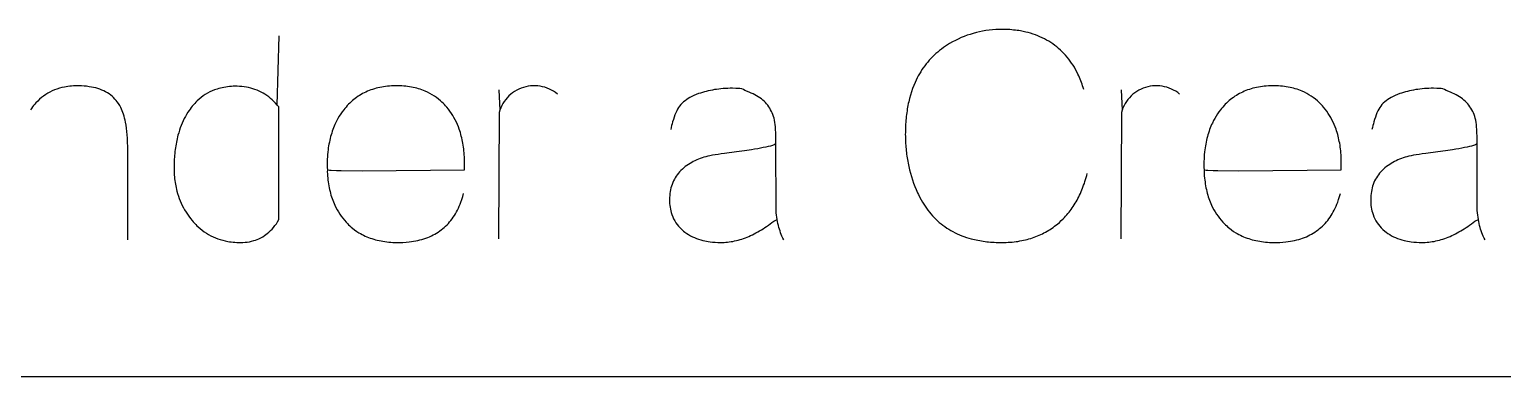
# Model space of a CAD drawing. Extents: x -180 to 180, y -173 to 173.
# Drawn here: x 45.49 to 66.84, y -173 to -167.96 of the extents above; entities that cross this region are included whole.
import ezdxf

# ---------------------------------------------------------------- set-up
doc = ezdxf.new("R2010")
doc.units = 0
doc.header["$MEASUREMENT"] = 0
doc.layers.get('0').update_dxf_attribs({"linetype": 'CONTINUOUS'})

msp = doc.modelspace()

# ---------------------------------------------------------------- linework, layer by layer
for p, q in [((59.122, -168.035), (59.078, -168.049)), ((59.167, -168.021), (59.122, -168.035)), ((59.212, -168.009), (59.167, -168.021)), ((59.257, -167.998), (59.212, -168.009)), ((59.303, -167.989), (59.257, -167.998)), ((59.35, -167.981), (59.303, -167.989)), ((59.397, -167.975), (59.35, -167.981)), ((59.445, -167.97), (59.397, -167.975)), ((59.493, -167.966), (59.445, -167.97)), ((59.541, -167.964), (59.493, -167.966)), ((59.59, -167.964), (59.541, -167.964)), ((59.618, -167.964), (59.59, -167.964)), ((59.645, -167.965), (59.618, -167.964)), ((59.672, -167.966), (59.645, -167.965)), ((59.699, -167.967), (59.672, -167.966)), ((59.725, -167.969), (59.699, -167.967)), ((59.751, -167.972), (59.725, -167.969)), ((59.777, -167.974), (59.751, -167.972)), ((59.803, -167.978), (59.777, -167.974)), ((59.828, -167.981), (59.803, -167.978)), ((59.853, -167.986), (59.828, -167.981)), ((59.89, -167.993), (59.853, -167.986)), ((59.927, -168.001), (59.89, -167.993)), ((59.963, -168.01), (59.927, -168.001)), ((59.998, -168.02), (59.963, -168.01)), ((60.033, -168.031), (59.998, -168.02)), ((60.067, -168.043), (60.033, -168.031)), ((60.101, -168.056), (60.067, -168.043)), ((49.079, -169.06), (49.104, -168.055)), ((58.706, -168.248), (58.678, -168.27)), ((58.734, -168.227), (58.706, -168.248)), ((58.763, -168.207), (58.734, -168.227)), ((58.793, -168.188), (58.763, -168.207)), ((58.824, -168.169), (58.793, -168.188)), ((58.866, -168.145), (58.824, -168.169)), ((58.907, -168.123), (58.866, -168.145)), ((58.949, -168.103), (58.907, -168.123)), ((58.992, -168.083), (58.949, -168.103)), ((59.035, -168.066), (58.992, -168.083)), ((59.078, -168.049), (59.035, -168.066)), ((60.134, -168.07), (60.101, -168.056)), ((60.166, -168.085), (60.134, -168.07)), ((60.198, -168.101), (60.166, -168.085)), ((60.229, -168.117), (60.198, -168.101)), ((60.26, -168.135), (60.229, -168.117)), ((60.29, -168.154), (60.26, -168.135)), ((60.32, -168.174), (60.29, -168.154)), ((60.349, -168.195), (60.32, -168.174)), ((60.377, -168.217), (60.349, -168.195)), ((60.404, -168.239), (60.377, -168.217)), ((60.43, -168.263), (60.404, -168.239)), ((58.484, -168.464), (58.463, -168.491)), ((58.506, -168.437), (58.484, -168.464)), ((58.528, -168.411), (58.506, -168.437)), ((58.551, -168.386), (58.528, -168.411)), ((58.575, -168.362), (58.551, -168.386)), ((58.6, -168.338), (58.575, -168.362)), ((58.625, -168.314), (58.6, -168.338)), ((58.651, -168.292), (58.625, -168.314)), ((58.678, -168.27), (58.651, -168.292)), ((60.456, -168.287), (60.43, -168.263)), ((60.481, -168.312), (60.456, -168.287)), ((60.505, -168.339), (60.481, -168.312)), ((60.528, -168.365), (60.505, -168.339)), ((60.551, -168.393), (60.528, -168.365)), ((60.572, -168.422), (60.551, -168.393)), ((60.593, -168.452), (60.572, -168.422)), ((60.613, -168.482), (60.593, -168.452)), ((58.353, -168.668), (58.338, -168.7)), ((58.37, -168.637), (58.353, -168.668)), ((58.387, -168.606), (58.37, -168.637)), ((58.405, -168.577), (58.387, -168.606)), ((58.423, -168.547), (58.405, -168.577)), ((58.443, -168.519), (58.423, -168.547)), ((58.463, -168.491), (58.443, -168.519)), ((60.632, -168.513), (60.613, -168.482)), ((60.651, -168.545), (60.632, -168.513)), ((60.668, -168.579), (60.651, -168.545)), ((60.685, -168.612), (60.668, -168.579)), ((60.696, -168.636), (60.685, -168.612)), ((60.706, -168.659), (60.696, -168.636)), ((60.716, -168.683), (60.706, -168.659)), ((60.726, -168.707), (60.716, -168.683)), ((45.752, -168.89), (45.722, -168.909)), ((45.784, -168.872), (45.752, -168.89)), ((45.817, -168.856), (45.784, -168.872)), ((45.85, -168.841), (45.817, -168.856)), ((45.884, -168.828), (45.85, -168.841)), ((45.92, -168.817), (45.884, -168.828)), ((45.956, -168.807), (45.92, -168.817)), ((45.993, -168.799), (45.956, -168.807)), ((46.018, -168.794), (45.993, -168.799)), ((46.044, -168.791), (46.018, -168.794)), ((46.07, -168.787), (46.044, -168.791)), ((46.096, -168.785), (46.07, -168.787)), ((46.123, -168.783), (46.096, -168.785)), ((46.15, -168.782), (46.123, -168.783)), ((46.177, -168.782), (46.15, -168.782)), ((46.203, -168.782), (46.177, -168.782)), ((46.242, -168.783), (46.203, -168.782)), ((46.279, -168.786), (46.242, -168.783)), ((46.315, -168.789), (46.279, -168.786)), ((46.35, -168.794), (46.315, -168.789)), ((46.384, -168.799), (46.35, -168.794)), ((46.416, -168.806), (46.384, -168.799)), ((46.448, -168.813), (46.416, -168.806)), ((46.478, -168.822), (46.448, -168.813)), ((46.508, -168.832), (46.478, -168.822)), ((46.536, -168.843), (46.508, -168.832)), ((46.563, -168.855), (46.536, -168.843)), ((46.589, -168.868), (46.563, -168.855)), ((46.618, -168.885), (46.589, -168.868)), ((46.642, -168.9), (46.618, -168.885)), ((48.067, -168.889), (48.035, -168.908)), ((48.1, -168.871), (48.067, -168.889)), ((48.134, -168.856), (48.1, -168.871)), ((48.169, -168.842), (48.134, -168.856)), ((48.205, -168.829), (48.169, -168.842)), ((48.229, -168.822), (48.205, -168.829)), ((48.254, -168.815), (48.229, -168.822)), ((48.28, -168.809), (48.254, -168.815)), ((48.305, -168.804), (48.28, -168.809)), ((48.332, -168.8), (48.305, -168.804)), ((48.358, -168.796), (48.332, -168.8)), ((48.385, -168.793), (48.358, -168.796)), ((48.413, -168.791), (48.385, -168.793)), ((48.441, -168.789), (48.413, -168.791)), ((48.469, -168.789), (48.441, -168.789)), ((48.495, -168.789), (48.469, -168.789)), ((48.53, -168.79), (48.495, -168.789)), ((48.564, -168.792), (48.53, -168.79)), ((48.597, -168.796), (48.564, -168.792)), ((48.63, -168.801), (48.597, -168.796)), ((48.662, -168.807), (48.63, -168.801)), ((48.694, -168.815), (48.662, -168.807)), ((48.725, -168.824), (48.694, -168.815)), ((48.755, -168.834), (48.725, -168.824)), ((48.785, -168.846), (48.755, -168.834)), ((48.815, -168.859), (48.785, -168.846)), ((48.844, -168.873), (48.815, -168.859)), ((48.872, -168.889), (48.844, -168.873)), ((48.9, -168.905), (48.872, -168.889)), ((50.316, -168.895), (50.294, -168.907)), ((50.339, -168.883), (50.316, -168.895)), ((50.363, -168.872), (50.339, -168.883)), ((50.386, -168.861), (50.363, -168.872)), ((50.411, -168.851), (50.386, -168.861)), ((50.435, -168.842), (50.411, -168.851)), ((50.46, -168.833), (50.435, -168.842)), ((50.486, -168.825), (50.46, -168.833)), ((50.512, -168.818), (50.486, -168.825)), ((50.538, -168.812), (50.512, -168.818)), ((50.565, -168.806), (50.538, -168.812)), ((50.592, -168.8), (50.565, -168.806)), ((50.62, -168.796), (50.592, -168.8)), ((50.648, -168.792), (50.62, -168.796)), ((50.676, -168.788), (50.648, -168.792)), ((50.705, -168.786), (50.676, -168.788)), ((50.734, -168.784), (50.705, -168.786)), ((50.764, -168.783), (50.734, -168.784)), ((50.794, -168.782), (50.764, -168.783)), ((50.825, -168.782), (50.794, -168.782)), ((50.854, -168.783), (50.825, -168.782)), ((50.883, -168.784), (50.854, -168.783)), ((50.912, -168.786), (50.883, -168.784)), ((50.94, -168.788), (50.912, -168.786)), ((50.968, -168.792), (50.94, -168.788)), ((50.995, -168.795), (50.968, -168.792)), ((51.022, -168.8), (50.995, -168.795)), ((51.049, -168.805), (51.022, -168.8)), ((51.075, -168.811), (51.049, -168.805)), ((51.101, -168.817), (51.075, -168.811)), ((51.126, -168.824), (51.101, -168.817)), ((51.151, -168.832), (51.126, -168.824)), ((51.175, -168.841), (51.151, -168.832)), ((51.199, -168.85), (51.175, -168.841)), ((51.223, -168.859), (51.199, -168.85)), ((51.257, -168.875), (51.223, -168.859)), ((51.291, -168.892), (51.257, -168.875)), ((51.324, -168.911), (51.291, -168.892)), ((52.292, -168.839), (52.306, -169.134)), ((52.49, -168.883), (52.463, -168.905)), ((52.519, -168.864), (52.49, -168.883)), ((52.549, -168.846), (52.519, -168.864)), ((52.58, -168.83), (52.549, -168.846)), ((52.613, -168.816), (52.58, -168.83)), ((52.646, -168.804), (52.613, -168.816)), ((52.679, -168.795), (52.646, -168.804)), ((52.714, -168.788), (52.679, -168.795)), ((52.748, -168.783), (52.714, -168.788)), ((52.783, -168.781), (52.748, -168.783)), ((52.818, -168.781), (52.783, -168.781)), ((52.853, -168.783), (52.818, -168.781)), ((52.888, -168.787), (52.853, -168.783)), ((52.922, -168.794), (52.888, -168.787)), ((52.956, -168.803), (52.922, -168.794)), ((52.989, -168.815), (52.956, -168.803)), ((53.022, -168.828), (52.989, -168.815)), ((53.053, -168.844), (53.022, -168.828)), ((53.083, -168.861), (53.053, -168.844)), ((53.112, -168.881), (53.083, -168.861)), ((53.14, -168.903), (53.112, -168.881)), ((55.186, -168.895), (55.151, -168.908)), ((55.213, -168.886), (55.186, -168.895)), ((55.24, -168.877), (55.213, -168.886)), ((55.269, -168.869), (55.24, -168.877)), ((55.297, -168.862), (55.269, -168.869)), ((55.326, -168.855), (55.297, -168.862)), ((55.356, -168.848), (55.326, -168.855)), ((55.386, -168.843), (55.356, -168.848)), ((55.416, -168.837), (55.386, -168.843)), ((55.447, -168.833), (55.416, -168.837)), ((55.478, -168.829), (55.447, -168.833)), ((55.51, -168.826), (55.478, -168.829)), ((55.542, -168.823), (55.51, -168.826)), ((55.575, -168.821), (55.542, -168.823)), ((55.608, -168.819), (55.575, -168.821)), ((55.642, -168.818), (55.608, -168.819)), ((55.676, -168.818), (55.642, -168.818)), ((55.724, -168.819), (55.676, -168.818)), ((55.754, -168.82), (55.724, -168.819)), ((55.783, -168.823), (55.754, -168.82)), ((55.81, -168.827), (55.783, -168.823)), ((55.834, -168.837), (55.81, -168.827)), ((55.858, -168.848), (55.834, -168.837)), ((55.92, -168.875), (55.858, -168.848)), ((55.948, -168.886), (55.92, -168.875)), ((55.975, -168.899), (55.948, -168.886)), ((58.271, -168.868), (58.256, -168.916)), ((58.287, -168.822), (58.271, -168.868)), ((58.304, -168.776), (58.287, -168.822)), ((58.323, -168.732), (58.304, -168.776)), ((58.338, -168.7), (58.323, -168.732)), ((60.735, -168.732), (60.726, -168.707)), ((60.744, -168.757), (60.735, -168.732)), ((60.752, -168.782), (60.744, -168.757)), ((60.76, -168.808), (60.752, -168.782)), ((60.768, -168.834), (60.76, -168.808)), ((61.31, -168.839), (61.324, -169.134)), ((61.508, -168.883), (61.481, -168.905)), ((61.537, -168.864), (61.508, -168.883)), ((61.567, -168.846), (61.537, -168.864)), ((61.599, -168.83), (61.567, -168.846)), ((61.631, -168.816), (61.599, -168.83)), ((61.664, -168.804), (61.631, -168.816)), ((61.698, -168.795), (61.664, -168.804)), ((61.732, -168.788), (61.698, -168.795)), ((61.767, -168.783), (61.732, -168.788)), ((61.802, -168.781), (61.767, -168.783)), ((61.837, -168.781), (61.802, -168.781)), ((61.872, -168.783), (61.837, -168.781)), ((61.906, -168.787), (61.872, -168.783)), ((61.941, -168.794), (61.906, -168.787)), ((61.974, -168.803), (61.941, -168.794)), ((62.008, -168.815), (61.974, -168.803)), ((62.04, -168.828), (62.008, -168.815)), ((62.071, -168.844), (62.04, -168.828)), ((62.101, -168.861), (62.071, -168.844)), ((62.13, -168.881), (62.101, -168.861)), ((62.158, -168.903), (62.13, -168.881)), ((63.025, -168.895), (63.003, -168.907)), ((63.048, -168.883), (63.025, -168.895)), ((63.072, -168.872), (63.048, -168.883)), ((63.095, -168.861), (63.072, -168.872)), ((63.12, -168.851), (63.095, -168.861)), ((63.144, -168.842), (63.12, -168.851)), ((63.169, -168.833), (63.144, -168.842)), ((63.195, -168.825), (63.169, -168.833)), ((63.221, -168.818), (63.195, -168.825)), ((63.247, -168.812), (63.221, -168.818)), ((63.274, -168.806), (63.247, -168.812)), ((63.301, -168.8), (63.274, -168.806)), ((63.329, -168.796), (63.301, -168.8)), ((63.357, -168.792), (63.329, -168.796)), ((63.385, -168.788), (63.357, -168.792)), ((63.414, -168.786), (63.385, -168.788)), ((63.444, -168.784), (63.414, -168.786)), ((63.473, -168.783), (63.444, -168.784)), ((63.504, -168.782), (63.473, -168.783)), ((63.534, -168.782), (63.504, -168.782)), ((63.563, -168.783), (63.534, -168.782)), ((63.592, -168.784), (63.563, -168.783)), ((63.621, -168.786), (63.592, -168.784)), ((63.649, -168.788), (63.621, -168.786)), ((63.677, -168.792), (63.649, -168.788)), ((63.704, -168.795), (63.677, -168.792)), ((63.731, -168.8), (63.704, -168.795)), ((63.758, -168.805), (63.731, -168.8)), ((63.784, -168.811), (63.758, -168.805)), ((63.81, -168.817), (63.784, -168.811)), ((63.835, -168.824), (63.81, -168.817)), ((63.86, -168.832), (63.835, -168.824)), ((63.884, -168.841), (63.86, -168.832)), ((63.908, -168.85), (63.884, -168.841)), ((63.932, -168.859), (63.908, -168.85)), ((63.967, -168.875), (63.932, -168.859)), ((64, -168.892), (63.967, -168.875)), ((64.033, -168.911), (64, -168.892)), ((65.349, -168.895), (65.315, -168.908)), ((65.376, -168.886), (65.349, -168.895)), ((65.404, -168.877), (65.376, -168.886)), ((65.432, -168.869), (65.404, -168.877)), ((65.461, -168.862), (65.432, -168.869)), ((65.49, -168.855), (65.461, -168.862)), ((65.519, -168.848), (65.49, -168.855)), ((65.549, -168.843), (65.519, -168.848)), ((65.58, -168.837), (65.549, -168.843)), ((65.61, -168.833), (65.58, -168.837)), ((65.642, -168.829), (65.61, -168.833)), ((65.674, -168.826), (65.642, -168.829)), ((65.706, -168.823), (65.674, -168.826)), ((65.738, -168.821), (65.706, -168.823)), ((65.772, -168.819), (65.738, -168.821)), ((65.805, -168.818), (65.772, -168.819)), ((65.839, -168.818), (65.805, -168.818)), ((65.888, -168.819), (65.839, -168.818)), ((65.918, -168.82), (65.888, -168.819)), ((65.947, -168.823), (65.918, -168.82)), ((65.973, -168.827), (65.947, -168.823)), ((65.997, -168.837), (65.973, -168.827)), ((66.021, -168.848), (65.997, -168.837)), ((66.083, -168.875), (66.021, -168.848)), ((66.112, -168.886), (66.083, -168.875)), ((66.139, -168.899), (66.112, -168.886)), ((45.515, -169.109), (45.499, -169.131)), ((45.531, -169.088), (45.515, -169.109)), ((45.547, -169.068), (45.531, -169.088)), ((45.564, -169.048), (45.547, -169.068)), ((45.581, -169.029), (45.564, -169.048)), ((45.607, -169.002), (45.581, -169.029)), ((45.634, -168.976), (45.607, -169.002)), ((45.663, -168.952), (45.634, -168.976)), ((45.692, -168.93), (45.663, -168.952)), ((45.722, -168.909), (45.692, -168.93)), ((46.664, -168.917), (46.642, -168.9)), ((46.686, -168.934), (46.664, -168.917)), ((46.706, -168.953), (46.686, -168.934)), ((46.725, -168.973), (46.706, -168.953)), ((46.743, -168.994), (46.725, -168.973)), ((46.76, -169.016), (46.743, -168.994)), ((46.777, -169.04), (46.76, -169.016)), ((46.794, -169.067), (46.777, -169.04)), ((46.809, -169.096), (46.794, -169.067)), ((46.82, -169.12), (46.809, -169.096)), ((47.831, -169.098), (47.815, -169.12)), ((47.847, -169.077), (47.831, -169.098)), ((47.864, -169.057), (47.847, -169.077)), ((47.881, -169.038), (47.864, -169.057)), ((47.899, -169.019), (47.881, -169.038)), ((47.917, -169.001), (47.899, -169.019)), ((47.945, -168.975), (47.917, -169.001)), ((47.974, -168.951), (47.945, -168.975)), ((48.004, -168.929), (47.974, -168.951)), ((48.035, -168.908), (48.004, -168.929)), ((48.927, -168.924), (48.9, -168.905)), ((48.954, -168.943), (48.927, -168.924)), ((48.98, -168.964), (48.954, -168.943)), ((49.005, -168.986), (48.98, -168.964)), ((49.03, -169.01), (49.005, -168.986)), ((49.055, -169.034), (49.03, -169.01)), ((49.079, -169.06), (49.055, -169.034)), ((49.102, -169.088), (49.079, -169.06)), ((49.102, -170.723), (49.102, -169.088)), ((50.057, -169.109), (50.041, -169.129)), ((50.075, -169.089), (50.057, -169.109)), ((50.093, -169.069), (50.075, -169.089)), ((50.111, -169.05), (50.093, -169.069)), ((50.129, -169.031), (50.111, -169.05)), ((50.148, -169.013), (50.129, -169.031)), ((50.168, -168.996), (50.148, -169.013)), ((50.188, -168.98), (50.168, -168.996)), ((50.208, -168.964), (50.188, -168.98)), ((50.229, -168.949), (50.208, -168.964)), ((50.25, -168.934), (50.229, -168.949)), ((50.272, -168.92), (50.25, -168.934)), ((50.294, -168.907), (50.272, -168.92)), ((51.356, -168.931), (51.324, -168.911)), ((51.387, -168.953), (51.356, -168.931)), ((51.417, -168.975), (51.387, -168.953)), ((51.446, -169), (51.417, -168.975)), ((51.465, -169.017), (51.446, -169)), ((51.483, -169.035), (51.465, -169.017)), ((51.501, -169.053), (51.483, -169.035)), ((51.518, -169.072), (51.501, -169.053)), ((51.536, -169.092), (51.518, -169.072)), ((51.56, -169.122), (51.536, -169.092)), ((52.319, -169.101), (52.306, -169.134)), ((52.334, -169.069), (52.319, -169.101)), ((52.35, -169.038), (52.334, -169.069)), ((52.369, -169.009), (52.35, -169.038)), ((52.39, -168.981), (52.369, -169.009)), ((52.413, -168.954), (52.39, -168.981)), ((52.437, -168.929), (52.413, -168.954)), ((52.463, -168.905), (52.437, -168.929)), ((54.896, -169.097), (54.882, -169.12)), ((54.911, -169.076), (54.896, -169.097)), ((54.928, -169.055), (54.911, -169.076)), ((54.947, -169.035), (54.928, -169.055)), ((54.967, -169.016), (54.947, -169.035)), ((54.99, -168.998), (54.967, -169.016)), ((55.014, -168.98), (54.99, -168.998)), ((55.035, -168.966), (55.014, -168.98)), ((55.058, -168.952), (55.035, -168.966)), ((55.087, -168.937), (55.058, -168.952)), ((55.118, -168.922), (55.087, -168.937)), ((55.151, -168.908), (55.118, -168.922)), ((56.001, -168.912), (55.975, -168.899)), ((56.026, -168.926), (56.001, -168.912)), ((56.05, -168.94), (56.026, -168.926)), ((56.073, -168.955), (56.05, -168.94)), ((56.095, -168.972), (56.073, -168.955)), ((56.116, -168.988), (56.095, -168.972)), ((56.135, -169.006), (56.116, -168.988)), ((56.154, -169.025), (56.135, -169.006)), ((56.171, -169.044), (56.154, -169.025)), ((56.187, -169.064), (56.171, -169.044)), ((56.203, -169.085), (56.187, -169.064)), ((56.217, -169.106), (56.203, -169.085)), ((56.23, -169.128), (56.217, -169.106)), ((58.215, -169.092), (58.211, -169.118)), ((58.22, -169.066), (58.215, -169.092)), ((58.225, -169.04), (58.22, -169.066)), ((58.231, -169.015), (58.225, -169.04)), ((58.237, -168.99), (58.231, -169.015)), ((58.243, -168.965), (58.237, -168.99)), ((58.256, -168.916), (58.243, -168.965)), ((61.337, -169.101), (61.324, -169.134)), ((61.352, -169.069), (61.337, -169.101)), ((61.369, -169.038), (61.352, -169.069)), ((61.387, -169.009), (61.369, -169.038)), ((61.408, -168.981), (61.387, -169.009)), ((61.431, -168.954), (61.408, -168.981)), ((61.455, -168.929), (61.431, -168.954)), ((61.481, -168.905), (61.455, -168.929)), ((62.767, -169.109), (62.75, -169.129)), ((62.784, -169.089), (62.767, -169.109)), ((62.802, -169.069), (62.784, -169.089)), ((62.82, -169.05), (62.802, -169.069)), ((62.838, -169.031), (62.82, -169.05)), ((62.858, -169.013), (62.838, -169.031)), ((62.877, -168.996), (62.858, -169.013)), ((62.897, -168.98), (62.877, -168.996)), ((62.917, -168.964), (62.897, -168.98)), ((62.938, -168.949), (62.917, -168.964)), ((62.959, -168.934), (62.938, -168.949)), ((62.981, -168.92), (62.959, -168.934)), ((63.003, -168.907), (62.981, -168.92)), ((64.065, -168.931), (64.033, -168.911)), ((64.096, -168.953), (64.065, -168.931)), ((64.126, -168.975), (64.096, -168.953)), ((64.155, -169), (64.126, -168.975)), ((64.174, -169.017), (64.155, -169)), ((64.192, -169.035), (64.174, -169.017)), ((64.21, -169.053), (64.192, -169.035)), ((64.228, -169.072), (64.21, -169.053)), ((64.245, -169.092), (64.228, -169.072)), ((64.269, -169.122), (64.245, -169.092)), ((65.06, -169.097), (65.046, -169.12)), ((65.075, -169.076), (65.06, -169.097)), ((65.091, -169.055), (65.075, -169.076)), ((65.11, -169.035), (65.091, -169.055)), ((65.131, -169.016), (65.11, -169.035)), ((65.153, -168.998), (65.131, -169.016)), ((65.177, -168.98), (65.153, -168.998)), ((65.199, -168.966), (65.177, -168.98)), ((65.222, -168.952), (65.199, -168.966)), ((65.251, -168.937), (65.222, -168.952)), ((65.282, -168.922), (65.251, -168.937)), ((65.315, -168.908), (65.282, -168.922)), ((66.165, -168.912), (66.139, -168.899)), ((66.19, -168.926), (66.165, -168.912)), ((66.214, -168.94), (66.19, -168.926)), ((66.237, -168.955), (66.214, -168.94)), ((66.259, -168.972), (66.237, -168.955)), ((66.279, -168.988), (66.259, -168.972)), ((66.299, -169.006), (66.279, -168.988)), ((66.317, -169.025), (66.299, -169.006)), ((66.335, -169.044), (66.317, -169.025)), ((66.351, -169.064), (66.335, -169.044)), ((66.366, -169.085), (66.351, -169.064)), ((66.381, -169.106), (66.366, -169.085)), ((66.394, -169.128), (66.381, -169.106)), ((46.83, -169.144), (46.82, -169.12)), ((46.84, -169.169), (46.83, -169.144)), ((46.849, -169.195), (46.84, -169.169)), ((46.857, -169.223), (46.849, -169.195)), ((46.865, -169.251), (46.857, -169.223)), ((46.872, -169.28), (46.865, -169.251)), ((46.879, -169.311), (46.872, -169.28)), ((46.886, -169.353), (46.879, -169.311)), ((47.701, -169.323), (47.687, -169.357)), ((47.715, -169.29), (47.701, -169.323)), ((47.731, -169.258), (47.715, -169.29)), ((47.748, -169.226), (47.731, -169.258)), ((47.765, -169.196), (47.748, -169.226)), ((47.784, -169.166), (47.765, -169.196)), ((47.799, -169.142), (47.784, -169.166)), ((47.815, -169.12), (47.799, -169.142)), ((49.923, -169.322), (49.913, -169.345)), ((49.94, -169.287), (49.923, -169.322)), ((49.958, -169.254), (49.94, -169.287)), ((49.977, -169.222), (49.958, -169.254)), ((49.998, -169.19), (49.977, -169.222)), ((50.019, -169.159), (49.998, -169.19)), ((50.041, -169.129), (50.019, -169.159)), ((51.581, -169.151), (51.56, -169.122)), ((51.602, -169.181), (51.581, -169.151)), ((51.622, -169.211), (51.602, -169.181)), ((51.64, -169.243), (51.622, -169.211)), ((51.657, -169.275), (51.64, -169.243)), ((51.674, -169.308), (51.657, -169.275)), ((51.689, -169.342), (51.674, -169.308)), ((52.296, -169.167), (52.287, -171)), ((52.306, -169.134), (52.296, -169.167)), ((54.809, -169.306), (54.802, -169.331)), ((54.82, -169.269), (54.809, -169.306)), ((54.831, -169.235), (54.82, -169.269)), ((54.843, -169.203), (54.831, -169.235)), ((54.856, -169.173), (54.843, -169.203)), ((54.869, -169.146), (54.856, -169.173)), ((54.882, -169.12), (54.869, -169.146)), ((56.242, -169.152), (56.23, -169.128)), ((56.253, -169.175), (56.242, -169.152)), ((56.263, -169.2), (56.253, -169.175)), ((56.272, -169.225), (56.263, -169.2)), ((56.279, -169.252), (56.272, -169.225)), ((56.286, -169.279), (56.279, -169.252)), ((56.292, -169.313), (56.286, -169.279)), ((56.296, -169.342), (56.292, -169.313)), ((58.189, -169.311), (58.187, -169.339)), ((58.191, -169.282), (58.189, -169.311)), ((58.193, -169.254), (58.191, -169.282)), ((58.196, -169.227), (58.193, -169.254)), ((58.199, -169.199), (58.196, -169.227)), ((58.203, -169.172), (58.199, -169.199)), ((58.207, -169.145), (58.203, -169.172)), ((58.211, -169.118), (58.207, -169.145)), ((61.314, -169.167), (61.306, -171)), ((61.324, -169.134), (61.314, -169.167)), ((62.633, -169.322), (62.622, -169.345)), ((62.649, -169.287), (62.633, -169.322)), ((62.667, -169.254), (62.649, -169.287)), ((62.687, -169.222), (62.667, -169.254)), ((62.707, -169.19), (62.687, -169.222)), ((62.728, -169.159), (62.707, -169.19)), ((62.75, -169.129), (62.728, -169.159)), ((64.291, -169.151), (64.269, -169.122)), ((64.311, -169.181), (64.291, -169.151)), ((64.331, -169.211), (64.311, -169.181)), ((64.349, -169.243), (64.331, -169.211)), ((64.366, -169.275), (64.349, -169.243)), ((64.383, -169.308), (64.366, -169.275)), ((64.398, -169.342), (64.383, -169.308)), ((64.973, -169.306), (64.966, -169.331)), ((64.984, -169.269), (64.973, -169.306)), ((64.995, -169.235), (64.984, -169.269)), ((65.007, -169.203), (64.995, -169.235)), ((65.019, -169.173), (65.007, -169.203)), ((65.032, -169.146), (65.019, -169.173)), ((65.046, -169.12), (65.032, -169.146)), ((66.406, -169.152), (66.394, -169.128)), ((66.417, -169.175), (66.406, -169.152)), ((66.427, -169.2), (66.417, -169.175)), ((66.435, -169.225), (66.427, -169.2)), ((66.443, -169.252), (66.435, -169.225)), ((66.45, -169.279), (66.443, -169.252)), ((66.456, -169.313), (66.45, -169.279)), ((66.46, -169.342), (66.456, -169.313)), ((46.893, -169.397), (46.886, -169.353)), ((46.899, -169.443), (46.893, -169.397)), ((46.903, -169.491), (46.899, -169.443)), ((46.906, -169.541), (46.903, -169.491)), ((47.633, -169.524), (47.627, -169.549)), ((47.639, -169.499), (47.633, -169.524)), ((47.65, -169.462), (47.639, -169.499)), ((47.661, -169.426), (47.65, -169.462)), ((47.673, -169.391), (47.661, -169.426)), ((47.687, -169.357), (47.673, -169.391)), ((49.852, -169.518), (49.845, -169.545)), ((49.859, -169.492), (49.852, -169.518)), ((49.867, -169.467), (49.859, -169.492)), ((49.875, -169.442), (49.867, -169.467)), ((49.884, -169.417), (49.875, -169.442)), ((49.893, -169.393), (49.884, -169.417)), ((49.903, -169.368), (49.893, -169.393)), ((49.913, -169.345), (49.903, -169.368)), ((51.703, -169.377), (51.689, -169.342)), ((51.716, -169.412), (51.703, -169.377)), ((51.725, -169.436), (51.716, -169.412)), ((51.732, -169.461), (51.725, -169.436)), ((51.74, -169.486), (51.732, -169.461)), ((51.746, -169.511), (51.74, -169.486)), ((51.753, -169.537), (51.746, -169.511)), ((51.759, -169.563), (51.753, -169.537)), ((54.789, -169.385), (54.783, -169.414)), ((54.795, -169.358), (54.789, -169.385)), ((54.802, -169.331), (54.795, -169.358)), ((56.299, -169.377), (56.296, -169.342)), ((56.302, -169.417), (56.299, -169.377)), ((56.304, -169.462), (56.302, -169.417)), ((56.305, -169.511), (56.304, -169.462)), ((56.306, -169.566), (56.305, -169.511)), ((58.183, -169.457), (58.182, -169.487)), ((58.182, -169.487), (58.183, -169.513)), ((58.184, -169.397), (58.183, -169.427)), ((58.183, -169.427), (58.183, -169.457)), ((58.183, -169.513), (58.183, -169.54)), ((58.185, -169.368), (58.184, -169.397)), ((58.187, -169.339), (58.185, -169.368)), ((62.561, -169.518), (62.554, -169.545)), ((62.568, -169.492), (62.561, -169.518)), ((62.576, -169.467), (62.568, -169.492)), ((62.584, -169.442), (62.576, -169.467)), ((62.593, -169.417), (62.584, -169.442)), ((62.602, -169.393), (62.593, -169.417)), ((62.612, -169.368), (62.602, -169.393)), ((62.622, -169.345), (62.612, -169.368)), ((64.412, -169.377), (64.398, -169.342)), ((64.426, -169.412), (64.412, -169.377)), ((64.434, -169.436), (64.426, -169.412)), ((64.442, -169.461), (64.434, -169.436)), ((64.449, -169.486), (64.442, -169.461)), ((64.456, -169.511), (64.449, -169.486)), ((64.462, -169.537), (64.456, -169.511)), ((64.468, -169.563), (64.462, -169.537)), ((64.953, -169.385), (64.946, -169.414)), ((64.959, -169.358), (64.953, -169.385)), ((64.966, -169.331), (64.959, -169.358)), ((66.463, -169.377), (66.46, -169.342)), ((66.465, -169.417), (66.463, -169.377)), ((66.467, -169.462), (66.465, -169.417)), ((66.469, -169.511), (66.467, -169.462)), ((66.47, -169.566), (66.469, -169.511)), ((46.908, -169.567), (46.906, -169.541)), ((46.909, -169.593), (46.908, -169.567)), ((46.909, -169.619), (46.909, -169.593)), ((46.91, -169.646), (46.909, -169.619)), ((46.91, -171.018), (46.91, -169.646)), ((47.595, -169.735), (47.592, -169.762)), ((47.598, -169.707), (47.595, -169.735)), ((47.602, -169.68), (47.598, -169.707)), ((47.606, -169.653), (47.602, -169.68)), ((47.611, -169.627), (47.606, -169.653)), ((47.616, -169.6), (47.611, -169.627)), ((47.621, -169.575), (47.616, -169.6)), ((47.627, -169.549), (47.621, -169.575)), ((49.811, -169.739), (49.807, -169.783)), ((49.814, -169.71), (49.811, -169.739)), ((49.818, -169.682), (49.814, -169.71)), ((49.823, -169.654), (49.818, -169.682)), ((49.827, -169.626), (49.823, -169.654)), ((49.833, -169.598), (49.827, -169.626)), ((49.839, -169.571), (49.833, -169.598)), ((49.845, -169.545), (49.839, -169.571)), ((51.764, -169.589), (51.759, -169.563)), ((51.769, -169.616), (51.764, -169.589)), ((51.773, -169.643), (51.769, -169.616)), ((51.777, -169.67), (51.773, -169.643)), ((51.781, -169.698), (51.777, -169.67)), ((51.784, -169.726), (51.781, -169.698)), ((51.787, -169.755), (51.784, -169.726)), ((55.737, -169.74), (55.562, -169.762)), ((55.849, -169.725), (55.737, -169.74)), ((55.95, -169.709), (55.849, -169.725)), ((55.997, -169.702), (55.95, -169.709)), ((56.042, -169.694), (55.997, -169.702)), ((56.084, -169.686), (56.042, -169.694)), ((56.123, -169.678), (56.084, -169.686)), ((56.16, -169.67), (56.123, -169.678)), ((56.195, -169.663), (56.16, -169.67)), ((56.226, -169.655), (56.195, -169.663)), ((56.256, -169.647), (56.226, -169.655)), ((56.282, -169.639), (56.256, -169.647)), ((56.306, -169.625), (56.282, -169.639)), ((56.306, -169.625), (56.306, -169.566)), ((56.31, -170.592), (56.306, -169.625)), ((58.183, -169.54), (58.184, -169.567)), ((58.184, -169.567), (58.185, -169.593)), ((58.185, -169.593), (58.186, -169.62)), ((58.186, -169.62), (58.188, -169.646)), ((58.188, -169.646), (58.19, -169.672)), ((58.19, -169.672), (58.192, -169.698)), ((58.192, -169.698), (58.195, -169.724)), ((58.195, -169.724), (58.198, -169.75)), ((58.198, -169.75), (58.201, -169.775)), ((62.52, -169.739), (62.516, -169.783)), ((62.523, -169.71), (62.52, -169.739)), ((62.527, -169.682), (62.523, -169.71)), ((62.532, -169.654), (62.527, -169.682)), ((62.537, -169.626), (62.532, -169.654)), ((62.542, -169.598), (62.537, -169.626)), ((62.548, -169.571), (62.542, -169.598)), ((62.554, -169.545), (62.548, -169.571)), ((64.473, -169.589), (64.468, -169.563)), ((64.478, -169.616), (64.473, -169.589)), ((64.483, -169.643), (64.478, -169.616)), ((64.487, -169.67), (64.483, -169.643)), ((64.49, -169.698), (64.487, -169.67)), ((64.493, -169.726), (64.49, -169.698)), ((64.496, -169.755), (64.493, -169.726)), ((65.9, -169.74), (65.726, -169.762)), ((66.012, -169.725), (65.9, -169.74)), ((66.114, -169.709), (66.012, -169.725)), ((66.161, -169.702), (66.114, -169.709)), ((66.206, -169.694), (66.161, -169.702)), ((66.248, -169.686), (66.206, -169.694)), ((66.287, -169.678), (66.248, -169.686)), ((66.324, -169.67), (66.287, -169.678)), ((66.358, -169.663), (66.324, -169.67)), ((66.39, -169.655), (66.358, -169.663)), ((66.419, -169.647), (66.39, -169.655)), ((66.446, -169.639), (66.419, -169.647)), ((66.47, -169.625), (66.446, -169.639)), ((66.47, -169.625), (66.47, -169.566)), ((66.473, -170.592), (66.47, -169.625)), ((47.583, -169.936), (47.582, -169.966)), ((47.584, -169.877), (47.583, -169.907)), ((47.583, -169.907), (47.583, -169.936)), ((47.586, -169.848), (47.584, -169.877)), ((47.587, -169.819), (47.586, -169.848)), ((47.59, -169.791), (47.587, -169.819)), ((47.592, -169.762), (47.59, -169.791)), ((49.802, -169.874), (49.801, -169.905)), ((49.801, -169.905), (49.801, -169.937)), ((49.801, -169.937), (49.801, -169.968)), ((49.803, -169.844), (49.802, -169.874)), ((49.805, -169.813), (49.803, -169.844)), ((49.807, -169.783), (49.805, -169.813)), ((51.789, -169.784), (51.787, -169.755)), ((51.79, -169.813), (51.789, -169.784)), ((51.792, -169.842), (51.79, -169.813)), ((51.79, -170), (51.792, -169.943)), ((51.792, -169.872), (51.792, -169.842)), ((51.792, -169.903), (51.792, -169.872)), ((51.792, -169.943), (51.792, -169.903)), ((54.993, -169.954), (54.971, -169.972)), ((55.017, -169.937), (54.993, -169.954)), ((55.04, -169.921), (55.017, -169.937)), ((55.062, -169.907), (55.04, -169.921)), ((55.086, -169.893), (55.062, -169.907)), ((55.109, -169.88), (55.086, -169.893)), ((55.133, -169.868), (55.109, -169.88)), ((55.158, -169.857), (55.133, -169.868)), ((55.183, -169.846), (55.158, -169.857)), ((55.209, -169.836), (55.183, -169.846)), ((55.235, -169.827), (55.209, -169.836)), ((55.262, -169.818), (55.235, -169.827)), ((55.289, -169.811), (55.262, -169.818)), ((55.318, -169.804), (55.289, -169.811)), ((55.35, -169.797), (55.318, -169.804)), ((55.386, -169.79), (55.35, -169.797)), ((55.424, -169.783), (55.386, -169.79)), ((55.467, -169.776), (55.424, -169.783)), ((55.513, -169.769), (55.467, -169.776)), ((55.562, -169.762), (55.513, -169.769)), ((58.201, -169.775), (58.205, -169.801)), ((58.205, -169.801), (58.208, -169.826)), ((58.208, -169.826), (58.212, -169.852)), ((58.212, -169.852), (58.217, -169.877)), ((58.217, -169.877), (58.222, -169.902)), ((58.222, -169.902), (58.227, -169.927)), ((58.227, -169.927), (58.232, -169.952)), ((58.232, -169.952), (58.244, -170.001)), ((62.511, -169.874), (62.51, -169.905)), ((62.51, -169.905), (62.51, -169.937)), ((62.51, -169.937), (62.51, -169.968)), ((62.512, -169.844), (62.511, -169.874)), ((62.514, -169.813), (62.512, -169.844)), ((62.516, -169.783), (62.514, -169.813)), ((64.498, -169.784), (64.496, -169.755)), ((64.499, -169.813), (64.498, -169.784)), ((64.501, -169.842), (64.499, -169.813)), ((64.5, -170), (64.501, -169.943)), ((64.501, -169.872), (64.501, -169.842)), ((64.502, -169.903), (64.501, -169.872)), ((64.501, -169.943), (64.502, -169.903)), ((65.157, -169.954), (65.135, -169.972)), ((65.18, -169.937), (65.157, -169.954)), ((65.203, -169.921), (65.18, -169.937)), ((65.226, -169.907), (65.203, -169.921)), ((65.249, -169.893), (65.226, -169.907)), ((65.273, -169.88), (65.249, -169.893)), ((65.297, -169.868), (65.273, -169.88)), ((65.322, -169.857), (65.297, -169.868)), ((65.347, -169.846), (65.322, -169.857)), ((65.373, -169.836), (65.347, -169.846)), ((65.399, -169.827), (65.373, -169.836)), ((65.426, -169.818), (65.399, -169.827)), ((65.453, -169.811), (65.426, -169.818)), ((65.482, -169.804), (65.453, -169.811)), ((65.514, -169.797), (65.482, -169.804)), ((65.549, -169.79), (65.514, -169.797)), ((65.588, -169.783), (65.549, -169.79)), ((65.63, -169.776), (65.588, -169.783)), ((65.676, -169.769), (65.63, -169.776)), ((65.726, -169.762), (65.676, -169.769)), ((47.582, -169.966), (47.583, -169.994)), ((47.583, -169.994), (47.583, -170.022)), ((47.583, -170.022), (47.585, -170.05)), ((47.585, -170.05), (47.586, -170.077)), ((47.586, -170.077), (47.589, -170.104)), ((47.589, -170.104), (47.591, -170.13)), ((47.591, -170.13), (47.595, -170.157)), ((47.595, -170.157), (47.598, -170.183)), ((49.801, -169.968), (49.807, -170)), ((49.807, -170), (49.803, -170.03)), ((49.803, -170.03), (49.805, -170.06)), ((49.805, -170.06), (49.807, -170.09)), ((49.807, -170), (49.833, -170.005)), ((49.807, -170.09), (49.81, -170.12)), ((49.81, -170.12), (49.813, -170.149)), ((49.813, -170.149), (49.817, -170.177)), ((49.817, -170.177), (49.821, -170.206)), ((49.833, -170.005), (49.858, -170.007)), ((49.858, -170.007), (49.935, -170.01)), ((49.935, -170.01), (50.005, -170.011)), ((50.005, -170.011), (50.308, -170.013)), ((50.308, -170.013), (51.79, -170)), ((54.822, -170.161), (54.811, -170.186)), ((54.834, -170.138), (54.822, -170.161)), ((54.847, -170.115), (54.834, -170.138)), ((54.861, -170.092), (54.847, -170.115)), ((54.877, -170.071), (54.861, -170.092)), ((54.893, -170.05), (54.877, -170.071)), ((54.911, -170.029), (54.893, -170.05)), ((54.93, -170.009), (54.911, -170.029)), ((54.95, -169.99), (54.93, -170.009)), ((54.971, -169.972), (54.95, -169.99)), ((58.244, -170.001), (58.256, -170.05)), ((58.256, -170.05), (58.271, -170.099)), ((58.271, -170.099), (58.286, -170.147)), ((58.286, -170.147), (58.302, -170.194)), ((60.777, -170.198), (60.786, -170.17)), ((60.786, -170.17), (60.795, -170.142)), ((60.795, -170.142), (60.803, -170.114)), ((60.803, -170.114), (60.811, -170.085)), ((60.811, -170.085), (60.819, -170.055)), ((62.51, -169.968), (62.516, -170)), ((62.516, -170), (62.512, -170.03)), ((62.512, -170.03), (62.514, -170.06)), ((62.514, -170.06), (62.516, -170.09)), ((62.516, -170), (62.542, -170.005)), ((62.516, -170.09), (62.519, -170.12)), ((62.519, -170.12), (62.522, -170.149)), ((62.522, -170.149), (62.526, -170.177)), ((62.526, -170.177), (62.53, -170.206)), ((62.542, -170.005), (62.567, -170.007)), ((62.567, -170.007), (62.644, -170.01)), ((62.644, -170.01), (62.714, -170.011)), ((62.714, -170.011), (63.017, -170.013)), ((63.017, -170.013), (64.5, -170)), ((64.985, -170.161), (64.974, -170.186)), ((64.997, -170.138), (64.985, -170.161)), ((65.01, -170.115), (64.997, -170.138)), ((65.025, -170.092), (65.01, -170.115)), ((65.04, -170.071), (65.025, -170.092)), ((65.057, -170.05), (65.04, -170.071)), ((65.074, -170.029), (65.057, -170.05)), ((65.093, -170.009), (65.074, -170.029)), ((65.113, -169.99), (65.093, -170.009)), ((65.135, -169.972), (65.113, -169.99)), ((47.598, -170.183), (47.602, -170.208)), ((47.602, -170.208), (47.607, -170.234)), ((47.607, -170.234), (47.612, -170.259)), ((47.612, -170.259), (47.618, -170.284)), ((47.618, -170.284), (47.624, -170.309)), ((47.624, -170.309), (47.634, -170.345)), ((47.634, -170.345), (47.646, -170.381)), ((47.646, -170.381), (47.658, -170.416)), ((49.821, -170.206), (49.826, -170.233)), ((49.826, -170.233), (49.831, -170.261)), ((49.831, -170.261), (49.837, -170.288)), ((49.837, -170.288), (49.843, -170.314)), ((49.843, -170.314), (49.85, -170.341)), ((49.85, -170.341), (49.857, -170.366)), ((49.857, -170.366), (49.865, -170.392)), ((49.865, -170.392), (49.874, -170.417)), ((51.754, -170.43), (51.768, -170.388)), ((51.768, -170.388), (51.78, -170.344)), ((54.767, -170.374), (54.765, -170.403)), ((54.769, -170.345), (54.767, -170.374)), ((54.773, -170.317), (54.769, -170.345)), ((54.779, -170.289), (54.773, -170.317)), ((54.785, -170.263), (54.779, -170.289)), ((54.792, -170.236), (54.785, -170.263)), ((54.801, -170.211), (54.792, -170.236)), ((54.811, -170.186), (54.801, -170.211)), ((58.302, -170.194), (58.32, -170.241)), ((58.32, -170.241), (58.339, -170.288)), ((58.339, -170.288), (58.349, -170.312)), ((58.349, -170.312), (58.36, -170.335)), ((58.36, -170.335), (58.371, -170.358)), ((58.371, -170.358), (58.393, -170.403)), ((60.683, -170.416), (60.696, -170.392)), ((60.696, -170.392), (60.708, -170.368)), ((60.708, -170.368), (60.72, -170.343)), ((60.72, -170.343), (60.731, -170.317)), ((60.731, -170.317), (60.742, -170.292)), ((60.742, -170.292), (60.752, -170.265)), ((60.752, -170.265), (60.767, -170.225)), ((60.767, -170.225), (60.777, -170.198)), ((62.53, -170.206), (62.535, -170.233)), ((62.535, -170.233), (62.54, -170.261)), ((62.54, -170.261), (62.546, -170.288)), ((62.546, -170.288), (62.552, -170.314)), ((62.552, -170.314), (62.559, -170.341)), ((62.559, -170.341), (62.567, -170.366)), ((62.567, -170.366), (62.574, -170.392)), ((62.574, -170.392), (62.583, -170.417)), ((64.463, -170.43), (64.477, -170.388)), ((64.477, -170.388), (64.489, -170.344)), ((64.93, -170.374), (64.929, -170.403)), ((64.933, -170.345), (64.93, -170.374)), ((64.937, -170.317), (64.933, -170.345)), ((64.942, -170.289), (64.937, -170.317)), ((64.949, -170.263), (64.942, -170.289)), ((64.956, -170.236), (64.949, -170.263)), ((64.965, -170.211), (64.956, -170.236)), ((64.974, -170.186), (64.965, -170.211)), ((47.658, -170.416), (47.671, -170.451)), ((47.671, -170.451), (47.686, -170.485)), ((47.686, -170.485), (47.702, -170.518)), ((47.702, -170.518), (47.719, -170.551)), ((47.719, -170.551), (47.736, -170.583)), ((47.736, -170.583), (47.756, -170.614)), ((49.874, -170.417), (49.882, -170.441)), ((49.882, -170.441), (49.892, -170.465)), ((49.892, -170.465), (49.902, -170.489)), ((49.902, -170.489), (49.912, -170.512)), ((49.912, -170.512), (49.928, -170.546)), ((49.928, -170.546), (49.946, -170.58)), ((49.946, -170.58), (49.965, -170.612)), ((51.675, -170.612), (51.689, -170.585)), ((51.689, -170.585), (51.703, -170.558)), ((51.703, -170.558), (51.716, -170.53)), ((51.716, -170.53), (51.728, -170.501)), ((51.728, -170.501), (51.74, -170.471)), ((51.74, -170.471), (51.754, -170.43)), ((54.765, -170.403), (54.764, -170.434)), ((54.764, -170.434), (54.765, -170.462)), ((54.765, -170.462), (54.766, -170.49)), ((54.766, -170.49), (54.769, -170.517)), ((54.769, -170.517), (54.772, -170.544)), ((54.772, -170.544), (54.777, -170.569)), ((54.777, -170.569), (54.782, -170.595)), ((54.782, -170.595), (54.788, -170.619)), ((56.312, -170.625), (56.31, -170.592)), ((58.393, -170.403), (58.411, -170.436)), ((58.411, -170.436), (58.429, -170.468)), ((58.429, -170.468), (58.448, -170.499)), ((58.448, -170.499), (58.468, -170.529)), ((58.468, -170.529), (58.488, -170.558)), ((58.488, -170.558), (58.509, -170.587)), ((58.509, -170.587), (58.531, -170.614)), ((60.555, -170.615), (60.571, -170.594)), ((60.571, -170.594), (60.586, -170.574)), ((60.586, -170.574), (60.601, -170.552)), ((60.601, -170.552), (60.616, -170.531)), ((60.616, -170.531), (60.63, -170.509)), ((60.63, -170.509), (60.644, -170.486)), ((60.644, -170.486), (60.657, -170.463)), ((60.657, -170.463), (60.671, -170.44)), ((60.671, -170.44), (60.683, -170.416)), ((62.583, -170.417), (62.591, -170.441)), ((62.591, -170.441), (62.601, -170.465)), ((62.601, -170.465), (62.611, -170.489)), ((62.611, -170.489), (62.621, -170.512)), ((62.621, -170.512), (62.637, -170.546)), ((62.637, -170.546), (62.655, -170.58)), ((62.655, -170.58), (62.674, -170.612)), ((64.384, -170.612), (64.398, -170.585)), ((64.398, -170.585), (64.412, -170.558)), ((64.412, -170.558), (64.425, -170.53)), ((64.425, -170.53), (64.437, -170.501)), ((64.437, -170.501), (64.449, -170.471)), ((64.449, -170.471), (64.463, -170.43)), ((64.929, -170.403), (64.928, -170.434)), ((64.928, -170.434), (64.928, -170.462)), ((64.928, -170.462), (64.93, -170.49)), ((64.93, -170.49), (64.932, -170.517)), ((64.932, -170.517), (64.936, -170.544)), ((64.936, -170.544), (64.94, -170.569)), ((64.94, -170.569), (64.946, -170.595)), ((64.946, -170.595), (64.952, -170.619)), ((66.476, -170.625), (66.473, -170.592)), ((47.756, -170.614), (47.776, -170.645)), ((47.776, -170.645), (47.797, -170.675)), ((47.797, -170.675), (47.819, -170.705)), ((47.819, -170.705), (47.843, -170.735)), ((47.843, -170.735), (47.86, -170.755)), ((47.86, -170.755), (47.878, -170.774)), ((47.878, -170.774), (47.896, -170.793)), ((47.896, -170.793), (47.914, -170.811)), ((47.914, -170.811), (47.933, -170.828)), ((49.024, -170.836), (49.045, -170.81)), ((49.045, -170.81), (49.065, -170.782)), ((49.065, -170.782), (49.084, -170.754)), ((49.084, -170.754), (49.102, -170.723)), ((49.965, -170.612), (49.985, -170.643)), ((49.985, -170.643), (50.006, -170.674)), ((50.006, -170.674), (50.028, -170.703)), ((50.028, -170.703), (50.051, -170.732)), ((50.051, -170.732), (50.076, -170.76)), ((50.076, -170.76), (50.094, -170.779)), ((50.094, -170.779), (50.112, -170.797)), ((50.112, -170.797), (50.131, -170.815)), ((50.131, -170.815), (50.15, -170.831)), ((51.498, -170.836), (51.519, -170.817)), ((51.519, -170.817), (51.539, -170.797)), ((51.539, -170.797), (51.558, -170.777)), ((51.558, -170.777), (51.577, -170.756)), ((51.577, -170.756), (51.595, -170.734)), ((51.595, -170.734), (51.612, -170.711)), ((51.612, -170.711), (51.629, -170.687)), ((51.629, -170.687), (51.645, -170.663)), ((51.645, -170.663), (51.66, -170.638)), ((51.66, -170.638), (51.675, -170.612)), ((54.788, -170.619), (54.798, -170.651)), ((54.798, -170.651), (54.81, -170.682)), ((54.81, -170.682), (54.824, -170.712)), ((54.824, -170.712), (54.839, -170.741)), ((54.839, -170.741), (54.856, -170.768)), ((54.856, -170.768), (54.875, -170.795)), ((54.875, -170.795), (54.896, -170.82)), ((56.172, -170.821), (56.198, -170.803)), ((56.198, -170.803), (56.224, -170.784)), ((56.224, -170.784), (56.249, -170.764)), ((56.249, -170.764), (56.275, -170.744)), ((56.275, -170.744), (56.325, -170.719)), ((56.316, -170.657), (56.312, -170.625)), ((56.32, -170.689), (56.316, -170.657)), ((56.325, -170.719), (56.32, -170.689)), ((56.33, -170.749), (56.325, -170.719)), ((56.336, -170.779), (56.33, -170.749)), ((56.342, -170.807), (56.336, -170.779)), ((56.35, -170.835), (56.342, -170.807)), ((58.531, -170.614), (58.553, -170.641)), ((58.553, -170.641), (58.576, -170.667)), ((58.576, -170.667), (58.6, -170.692)), ((58.6, -170.692), (58.624, -170.717)), ((58.624, -170.717), (58.649, -170.74)), ((58.649, -170.74), (58.674, -170.763)), ((58.674, -170.763), (58.701, -170.784)), ((58.701, -170.784), (58.728, -170.805)), ((58.728, -170.805), (58.755, -170.825)), ((60.345, -170.82), (60.366, -170.804)), ((60.366, -170.804), (60.386, -170.787)), ((60.386, -170.787), (60.415, -170.763)), ((60.415, -170.763), (60.443, -170.737)), ((60.443, -170.737), (60.47, -170.71)), ((60.47, -170.71), (60.488, -170.692)), ((60.488, -170.692), (60.505, -170.673)), ((60.505, -170.673), (60.522, -170.654)), ((60.522, -170.654), (60.539, -170.635)), ((60.539, -170.635), (60.555, -170.615)), ((62.674, -170.612), (62.694, -170.643)), ((62.694, -170.643), (62.715, -170.674)), ((62.715, -170.674), (62.737, -170.703)), ((62.737, -170.703), (62.76, -170.732)), ((62.76, -170.732), (62.785, -170.76)), ((62.785, -170.76), (62.803, -170.779)), ((62.803, -170.779), (62.821, -170.797)), ((62.821, -170.797), (62.84, -170.815)), ((62.84, -170.815), (62.859, -170.831)), ((64.207, -170.836), (64.228, -170.817)), ((64.228, -170.817), (64.248, -170.797)), ((64.248, -170.797), (64.267, -170.777)), ((64.267, -170.777), (64.286, -170.756)), ((64.286, -170.756), (64.304, -170.734)), ((64.304, -170.734), (64.321, -170.711)), ((64.321, -170.711), (64.338, -170.687)), ((64.338, -170.687), (64.354, -170.663)), ((64.354, -170.663), (64.369, -170.638)), ((64.369, -170.638), (64.384, -170.612)), ((64.952, -170.619), (64.962, -170.651)), ((64.962, -170.651), (64.974, -170.682)), ((64.974, -170.682), (64.987, -170.712)), ((64.987, -170.712), (65.003, -170.741)), ((65.003, -170.741), (65.02, -170.768)), ((65.02, -170.768), (65.039, -170.795)), ((65.039, -170.795), (65.059, -170.82)), ((66.336, -170.821), (66.361, -170.803)), ((66.361, -170.803), (66.387, -170.784)), ((66.387, -170.784), (66.413, -170.764)), ((66.413, -170.764), (66.439, -170.744)), ((66.439, -170.744), (66.488, -170.719)), ((66.48, -170.657), (66.476, -170.625)), ((66.484, -170.689), (66.48, -170.657)), ((66.488, -170.719), (66.484, -170.689)), ((66.494, -170.749), (66.488, -170.719)), ((66.5, -170.779), (66.494, -170.749)), ((66.506, -170.807), (66.5, -170.779)), ((66.513, -170.835), (66.506, -170.807)), ((47.933, -170.828), (47.961, -170.853)), ((47.961, -170.853), (47.99, -170.877)), ((47.99, -170.877), (48.02, -170.899)), ((48.02, -170.899), (48.051, -170.919)), ((48.051, -170.919), (48.082, -170.938)), ((48.082, -170.938), (48.115, -170.956)), ((48.115, -170.956), (48.147, -170.972)), ((48.147, -170.972), (48.181, -170.987)), ((48.181, -170.987), (48.216, -171)), ((48.216, -171), (48.251, -171.012)), ((48.251, -171.012), (48.287, -171.022)), ((48.287, -171.022), (48.323, -171.031)), ((48.323, -171.031), (48.361, -171.039)), ((48.707, -171.036), (48.737, -171.028)), ((48.737, -171.028), (48.761, -171.021)), ((48.761, -171.021), (48.785, -171.012)), ((48.785, -171.012), (48.813, -171)), ((48.813, -171), (48.841, -170.987)), ((48.841, -170.987), (48.867, -170.972)), ((48.867, -170.972), (48.893, -170.955)), ((48.893, -170.955), (48.914, -170.941)), ((48.914, -170.941), (48.934, -170.925)), ((48.934, -170.925), (48.958, -170.905)), ((48.958, -170.905), (48.981, -170.883)), ((48.981, -170.883), (49.003, -170.86)), ((49.003, -170.86), (49.024, -170.836)), ((50.15, -170.831), (50.17, -170.848)), ((50.17, -170.848), (50.2, -170.871)), ((50.2, -170.871), (50.231, -170.893)), ((50.231, -170.893), (50.263, -170.913)), ((50.263, -170.913), (50.285, -170.926)), ((50.285, -170.926), (50.307, -170.938)), ((50.307, -170.938), (50.33, -170.95)), ((50.33, -170.95), (50.353, -170.961)), ((50.353, -170.961), (50.377, -170.971)), ((50.377, -170.971), (50.401, -170.981)), ((50.401, -170.981), (50.426, -170.99)), ((50.426, -170.99), (50.451, -170.999)), ((50.451, -170.999), (50.476, -171.007)), ((50.476, -171.007), (50.502, -171.014)), ((50.502, -171.014), (50.528, -171.021)), ((50.528, -171.021), (50.555, -171.027)), ((50.555, -171.027), (50.582, -171.032)), ((50.582, -171.032), (50.61, -171.037)), ((51.054, -171.037), (51.085, -171.032)), ((51.085, -171.032), (51.116, -171.025)), ((51.116, -171.025), (51.146, -171.018)), ((51.146, -171.018), (51.175, -171.01)), ((51.175, -171.01), (51.204, -171.001)), ((51.204, -171.001), (51.232, -170.992)), ((51.232, -170.992), (51.259, -170.982)), ((51.259, -170.982), (51.286, -170.971)), ((51.286, -170.971), (51.312, -170.959)), ((51.312, -170.959), (51.337, -170.946)), ((51.337, -170.946), (51.362, -170.933)), ((51.362, -170.933), (51.387, -170.919)), ((51.387, -170.919), (51.41, -170.904)), ((51.41, -170.904), (51.433, -170.888)), ((51.433, -170.888), (51.456, -170.871)), ((51.456, -170.871), (51.477, -170.854)), ((51.477, -170.854), (51.498, -170.836)), ((54.896, -170.82), (54.918, -170.844)), ((54.918, -170.844), (54.942, -170.868)), ((54.942, -170.868), (54.968, -170.89)), ((54.968, -170.89), (54.988, -170.905)), ((54.988, -170.905), (55.014, -170.923)), ((55.014, -170.923), (55.04, -170.94)), ((55.04, -170.94), (55.067, -170.956)), ((55.067, -170.956), (55.095, -170.971)), ((55.095, -170.971), (55.124, -170.984)), ((55.124, -170.984), (55.154, -170.996)), ((55.154, -170.996), (55.185, -171.007)), ((55.185, -171.007), (55.217, -171.017)), ((55.217, -171.017), (55.249, -171.026)), ((55.249, -171.026), (55.274, -171.032)), ((55.274, -171.032), (55.3, -171.037)), ((55.683, -171.038), (55.708, -171.032)), ((55.708, -171.032), (55.734, -171.027)), ((55.734, -171.027), (55.76, -171.02)), ((55.76, -171.02), (55.786, -171.013)), ((55.786, -171.013), (55.811, -171.005)), ((55.811, -171.005), (55.837, -170.996)), ((55.837, -170.996), (55.863, -170.987)), ((55.863, -170.987), (55.889, -170.977)), ((55.889, -170.977), (55.914, -170.966)), ((55.914, -170.966), (55.94, -170.955)), ((55.94, -170.955), (55.966, -170.943)), ((55.966, -170.943), (55.992, -170.93)), ((55.992, -170.93), (56.017, -170.916)), ((56.017, -170.916), (56.043, -170.902)), ((56.043, -170.902), (56.069, -170.888)), ((56.069, -170.888), (56.095, -170.872)), ((56.095, -170.872), (56.12, -170.856)), ((56.12, -170.856), (56.146, -170.839)), ((56.146, -170.839), (56.172, -170.821)), ((56.357, -170.862), (56.35, -170.835)), ((56.366, -170.888), (56.357, -170.862)), ((56.375, -170.913), (56.366, -170.888)), ((56.384, -170.938), (56.375, -170.913)), ((56.394, -170.962), (56.384, -170.938)), ((56.408, -170.991), (56.394, -170.962)), ((56.422, -171.018), (56.408, -170.991)), ((58.755, -170.825), (58.783, -170.845)), ((58.783, -170.845), (58.812, -170.863)), ((58.812, -170.863), (58.842, -170.88)), ((58.842, -170.88), (58.872, -170.897)), ((58.872, -170.897), (58.903, -170.913)), ((58.903, -170.913), (58.934, -170.928)), ((58.934, -170.928), (58.966, -170.942)), ((58.966, -170.942), (58.999, -170.956)), ((58.999, -170.956), (59.032, -170.968)), ((59.032, -170.968), (59.067, -170.98)), ((59.067, -170.98), (59.101, -170.991)), ((59.101, -170.991), (59.137, -171)), ((59.137, -171), (59.185, -171.012)), ((59.185, -171.012), (59.234, -171.023)), ((59.234, -171.023), (59.26, -171.028)), ((59.26, -171.028), (59.285, -171.032)), ((59.285, -171.032), (59.311, -171.036)), ((59.842, -171.033), (59.869, -171.028)), ((59.869, -171.028), (59.896, -171.023)), ((59.896, -171.023), (59.922, -171.017)), ((59.922, -171.017), (59.948, -171.01)), ((59.948, -171.01), (59.974, -171.003)), ((59.974, -171.003), (59.999, -170.996)), ((59.999, -170.996), (60.025, -170.988)), ((60.025, -170.988), (60.05, -170.979)), ((60.05, -170.979), (60.074, -170.97)), ((60.074, -170.97), (60.098, -170.96)), ((60.098, -170.96), (60.122, -170.95)), ((60.122, -170.95), (60.146, -170.94)), ((60.146, -170.94), (60.169, -170.928)), ((60.169, -170.928), (60.192, -170.917)), ((60.192, -170.917), (60.215, -170.904)), ((60.215, -170.904), (60.238, -170.892)), ((60.238, -170.892), (60.26, -170.878)), ((60.26, -170.878), (60.282, -170.864)), ((60.282, -170.864), (60.303, -170.85)), ((60.303, -170.85), (60.324, -170.835)), ((60.324, -170.835), (60.345, -170.82)), ((62.859, -170.831), (62.879, -170.848)), ((62.879, -170.848), (62.909, -170.871)), ((62.909, -170.871), (62.94, -170.893)), ((62.94, -170.893), (62.972, -170.913)), ((62.972, -170.913), (62.994, -170.926)), ((62.994, -170.926), (63.016, -170.938)), ((63.016, -170.938), (63.039, -170.95)), ((63.039, -170.95), (63.063, -170.961)), ((63.063, -170.961), (63.086, -170.971)), ((63.086, -170.971), (63.11, -170.981)), ((63.11, -170.981), (63.135, -170.99)), ((63.135, -170.99), (63.16, -170.999)), ((63.16, -170.999), (63.185, -171.007)), ((63.185, -171.007), (63.211, -171.014)), ((63.211, -171.014), (63.237, -171.021)), ((63.237, -171.021), (63.264, -171.027)), ((63.264, -171.027), (63.291, -171.032)), ((63.291, -171.032), (63.319, -171.037)), ((63.763, -171.037), (63.794, -171.032)), ((63.794, -171.032), (63.825, -171.025)), ((63.825, -171.025), (63.855, -171.018)), ((63.855, -171.018), (63.884, -171.01)), ((63.884, -171.01), (63.913, -171.001)), ((63.913, -171.001), (63.941, -170.992)), ((63.941, -170.992), (63.968, -170.982)), ((63.968, -170.982), (63.995, -170.971)), ((63.995, -170.971), (64.021, -170.959)), ((64.021, -170.959), (64.046, -170.946)), ((64.046, -170.946), (64.071, -170.933)), ((64.071, -170.933), (64.096, -170.919)), ((64.096, -170.919), (64.119, -170.904)), ((64.119, -170.904), (64.142, -170.888)), ((64.142, -170.888), (64.165, -170.871)), ((64.165, -170.871), (64.186, -170.854)), ((64.186, -170.854), (64.207, -170.836)), ((65.059, -170.82), (65.081, -170.844)), ((65.081, -170.844), (65.106, -170.868)), ((65.106, -170.868), (65.131, -170.89)), ((65.131, -170.89), (65.152, -170.905)), ((65.152, -170.905), (65.177, -170.923)), ((65.177, -170.923), (65.203, -170.94)), ((65.203, -170.94), (65.231, -170.956)), ((65.231, -170.956), (65.259, -170.971)), ((65.259, -170.971), (65.288, -170.984)), ((65.288, -170.984), (65.318, -170.996)), ((65.318, -170.996), (65.349, -171.007)), ((65.349, -171.007), (65.38, -171.017)), ((65.38, -171.017), (65.413, -171.026)), ((65.413, -171.026), (65.438, -171.032)), ((65.438, -171.032), (65.463, -171.037)), ((65.846, -171.038), (65.872, -171.032)), ((65.872, -171.032), (65.898, -171.027)), ((65.898, -171.027), (65.924, -171.02)), ((65.924, -171.02), (65.949, -171.013)), ((65.949, -171.013), (65.975, -171.005)), ((65.975, -171.005), (66.001, -170.996)), ((66.001, -170.996), (66.026, -170.987)), ((66.026, -170.987), (66.052, -170.977)), ((66.052, -170.977), (66.078, -170.966)), ((66.078, -170.966), (66.104, -170.955)), ((66.104, -170.955), (66.129, -170.943)), ((66.129, -170.943), (66.155, -170.93)), ((66.155, -170.93), (66.181, -170.916)), ((66.181, -170.916), (66.207, -170.902)), ((66.207, -170.902), (66.233, -170.888)), ((66.233, -170.888), (66.258, -170.872)), ((66.258, -170.872), (66.284, -170.856)), ((66.284, -170.856), (66.31, -170.839)), ((66.31, -170.839), (66.336, -170.821)), ((66.521, -170.862), (66.513, -170.835)), ((66.529, -170.888), (66.521, -170.862)), ((66.538, -170.913), (66.529, -170.888)), ((66.548, -170.938), (66.538, -170.913)), ((66.558, -170.962), (66.548, -170.938)), ((66.571, -170.991), (66.558, -170.962)), ((66.586, -171.018), (66.571, -170.991)), ((48.361, -171.039), (48.386, -171.043)), ((48.386, -171.043), (48.411, -171.046)), ((48.411, -171.046), (48.437, -171.049)), ((48.437, -171.049), (48.464, -171.052)), ((48.464, -171.052), (48.49, -171.053)), ((48.49, -171.053), (48.517, -171.054)), ((48.517, -171.054), (48.545, -171.055)), ((48.545, -171.055), (48.579, -171.054)), ((48.579, -171.054), (48.612, -171.052)), ((48.612, -171.052), (48.644, -171.048)), ((48.644, -171.048), (48.676, -171.043)), ((48.676, -171.043), (48.707, -171.036)), ((50.61, -171.037), (50.638, -171.042)), ((50.638, -171.042), (50.666, -171.045)), ((50.666, -171.045), (50.695, -171.048)), ((50.695, -171.048), (50.724, -171.051)), ((50.724, -171.051), (50.754, -171.053)), ((50.754, -171.053), (50.784, -171.054)), ((50.784, -171.054), (50.815, -171.054)), ((50.815, -171.054), (50.854, -171.054)), ((50.854, -171.054), (50.9, -171.053)), ((50.9, -171.053), (50.946, -171.05)), ((50.946, -171.05), (50.99, -171.046)), ((50.99, -171.046), (51.022, -171.042)), ((51.022, -171.042), (51.054, -171.037)), ((55.3, -171.037), (55.326, -171.041)), ((55.326, -171.041), (55.353, -171.045)), ((55.353, -171.045), (55.389, -171.049)), ((55.389, -171.049), (55.426, -171.052)), ((55.426, -171.052), (55.464, -171.054)), ((55.464, -171.054), (55.503, -171.055)), ((55.503, -171.055), (55.529, -171.054)), ((55.529, -171.054), (55.554, -171.053)), ((55.554, -171.053), (55.58, -171.051)), ((55.58, -171.051), (55.606, -171.049)), ((55.606, -171.049), (55.631, -171.046)), ((55.631, -171.046), (55.657, -171.042)), ((55.657, -171.042), (55.683, -171.038)), ((59.311, -171.036), (59.337, -171.039)), ((59.337, -171.039), (59.363, -171.043)), ((59.363, -171.043), (59.39, -171.045)), ((59.39, -171.045), (59.417, -171.048)), ((59.417, -171.048), (59.444, -171.05)), ((59.444, -171.05), (59.471, -171.052)), ((59.471, -171.052), (59.499, -171.053)), ((59.499, -171.053), (59.527, -171.054)), ((59.527, -171.054), (59.556, -171.054)), ((59.556, -171.054), (59.584, -171.055)), ((59.584, -171.055), (59.614, -171.054)), ((59.614, -171.054), (59.644, -171.054)), ((59.644, -171.054), (59.673, -171.052)), ((59.673, -171.052), (59.702, -171.05)), ((59.702, -171.05), (59.73, -171.048)), ((59.73, -171.048), (59.759, -171.045)), ((59.759, -171.045), (59.787, -171.042)), ((59.787, -171.042), (59.814, -171.038)), ((59.814, -171.038), (59.842, -171.033)), ((63.319, -171.037), (63.347, -171.042)), ((63.347, -171.042), (63.375, -171.045)), ((63.375, -171.045), (63.404, -171.048)), ((63.404, -171.048), (63.433, -171.051)), ((63.433, -171.051), (63.463, -171.053)), ((63.463, -171.053), (63.493, -171.054)), ((63.493, -171.054), (63.524, -171.054)), ((63.524, -171.054), (63.563, -171.054)), ((63.563, -171.054), (63.609, -171.053)), ((63.609, -171.053), (63.655, -171.05)), ((63.655, -171.05), (63.699, -171.046)), ((63.699, -171.046), (63.731, -171.042)), ((63.731, -171.042), (63.763, -171.037)), ((65.463, -171.037), (65.49, -171.041)), ((65.49, -171.041), (65.516, -171.045)), ((65.516, -171.045), (65.552, -171.049)), ((65.552, -171.049), (65.59, -171.052)), ((65.59, -171.052), (65.628, -171.054)), ((65.628, -171.054), (65.667, -171.055)), ((65.667, -171.055), (65.692, -171.054)), ((65.692, -171.054), (65.718, -171.053)), ((65.718, -171.053), (65.744, -171.051)), ((65.744, -171.051), (65.769, -171.049)), ((65.769, -171.049), (65.795, -171.046)), ((65.795, -171.046), (65.821, -171.042)), ((65.821, -171.042), (65.846, -171.038)), ((-179.908, -173), (179.908, -173))]:
    msp.add_line(p, q)

doc.saveas('drawing.dxf')
